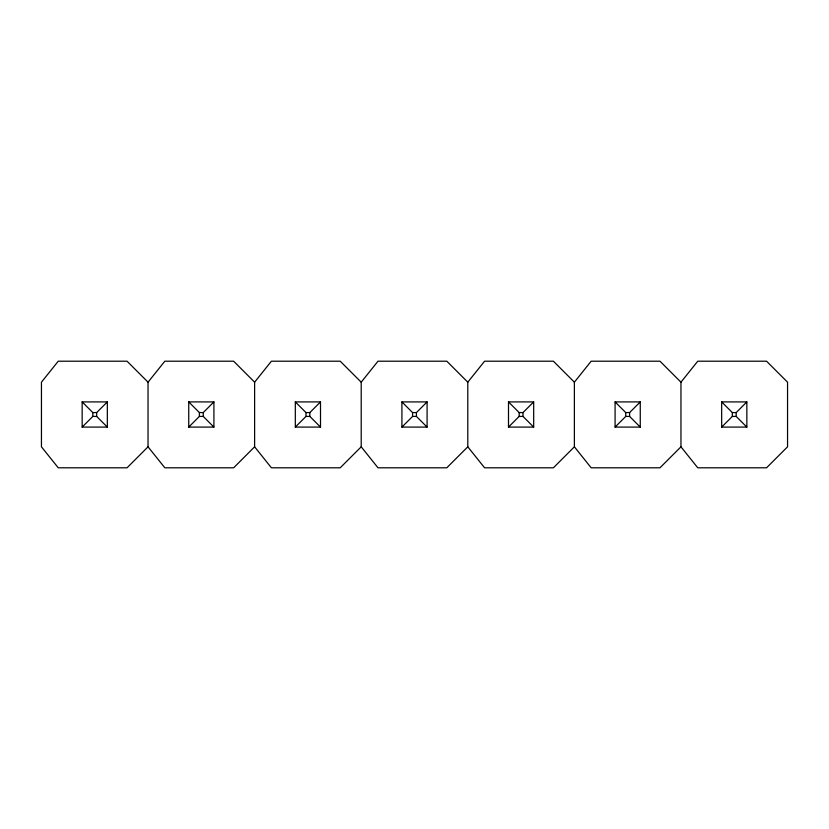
<?xml version="1.0" encoding="UTF-8"?>
<svg xmlns="http://www.w3.org/2000/svg" width="829" height="829" viewBox="0 0 829 829"><rect width="100%" height="100%" fill="white"/><g stroke="black" fill="none" stroke-linecap="round" stroke-linejoin="round"><path stroke-width="1.24" d="M254.617 446.81L233.643 467.794L164.826 467.794L148.039 446.81L148.039 382.19L164.826 361.206L233.643 361.206L254.617 382.19L254.617 446.81L271.404 467.794L340.222 467.794L361.206 446.81L361.206 382.19L377.993 361.206L446.81 361.206L467.794 382.19L467.794 446.81L484.582 467.794L553.399 467.794L574.383 446.81L574.383 382.19L591.16 361.206L659.988 361.206L680.961 382.19L680.961 446.81L697.749 467.794L766.566 467.794L787.55 446.81L787.55 382.19L766.566 361.206L697.749 361.206L680.961 382.19M254.617 382.19L271.404 361.206L340.222 361.206L361.206 382.19M467.794 382.19L484.582 361.206L553.399 361.206L574.383 382.19M82.154 427.09L92.817 416.427L96.672 416.427L107.335 427.09L107.335 401.91L82.154 401.91L82.154 427.09L107.335 427.09M82.154 401.91L92.817 412.573L96.672 412.573L107.335 401.91M148.039 446.81L127.055 467.794L58.237 467.794L41.45 446.81L41.45 382.19L58.237 361.206L127.055 361.206L148.039 382.19M188.743 427.09L199.395 416.427L199.395 412.573L188.743 401.91L188.743 427.09L213.913 427.09L213.913 401.91L188.743 401.91M213.913 427.09L203.26 416.427L203.26 412.573L213.913 401.91M295.321 427.09L305.984 416.427L305.984 412.573L295.321 401.91L320.502 401.91L320.502 427.09L295.321 427.09L295.321 401.91M320.502 427.09L309.849 416.427L309.849 412.573L320.502 401.91M401.91 427.09L412.573 416.427L412.573 412.573L401.91 401.91L427.09 401.91L427.09 427.09L401.91 427.09L401.91 401.91M412.573 412.573L416.427 412.573L427.09 401.91M467.794 446.81L446.81 467.794L377.993 467.794L361.206 446.81M508.498 427.09L519.151 416.427L519.151 412.573L508.498 401.91L508.498 427.09L533.679 427.09L533.679 401.91L508.498 401.91M533.679 427.09L523.016 416.427L523.016 412.573L533.679 401.91M615.087 427.09L625.74 416.427L629.605 416.427L640.257 427.09L615.087 427.09L615.087 401.91L640.257 401.91L640.257 427.09M615.087 401.91L625.74 412.573L629.605 412.573L640.257 401.91M680.961 446.81L659.988 467.794L591.16 467.794L574.383 446.81M721.665 427.09L732.328 416.427L732.328 412.573L721.665 401.91L721.665 427.09L746.846 427.09L746.846 401.91L721.665 401.91M746.846 427.09L736.183 416.427L736.183 412.573L746.846 401.91M199.395 412.573L203.26 412.573M305.984 412.573L309.849 412.573M519.151 412.573L523.016 412.573M732.328 412.573L736.183 412.573M199.395 416.427L203.26 416.427M305.984 416.427L309.849 416.427M412.573 416.427L416.427 416.427L427.09 427.09M519.151 416.427L523.016 416.427M732.328 416.427L736.183 416.427M629.605 412.573L629.605 416.427M625.74 412.573L625.74 416.427M416.427 412.573L416.427 416.427M96.672 412.573L96.672 416.427M92.817 412.573L92.817 416.427"/></g></svg>
